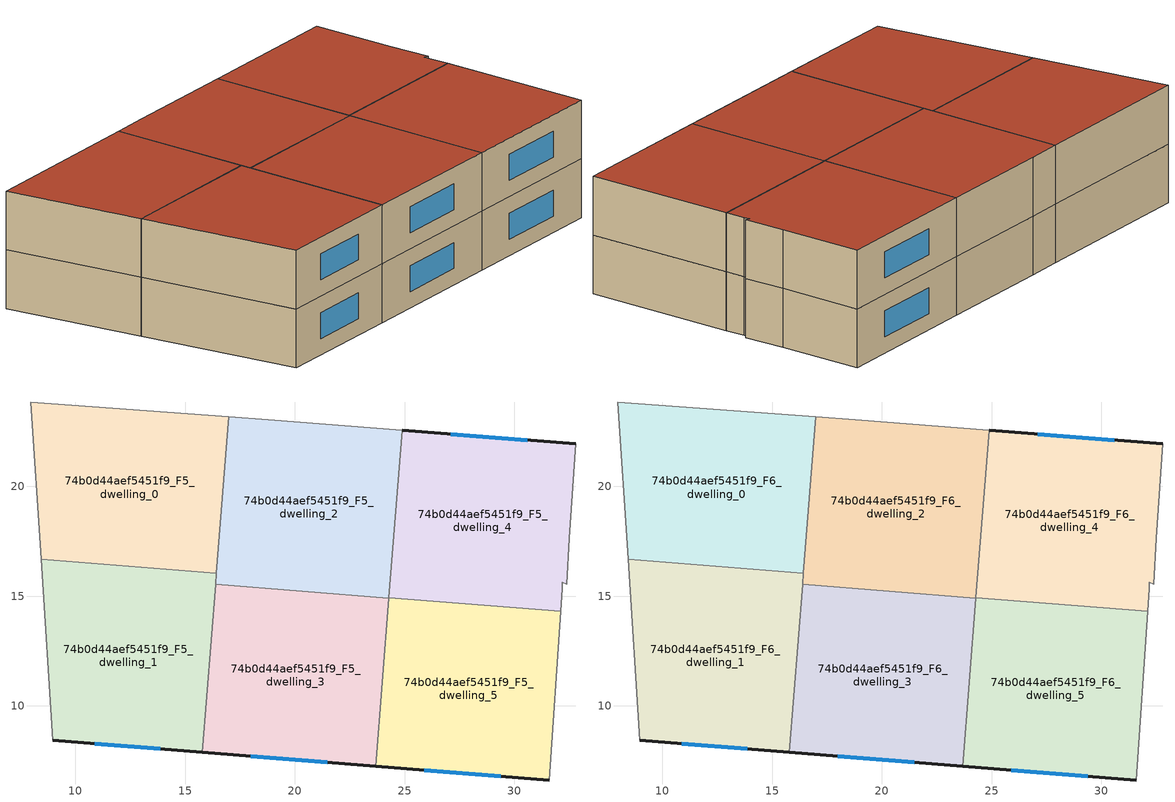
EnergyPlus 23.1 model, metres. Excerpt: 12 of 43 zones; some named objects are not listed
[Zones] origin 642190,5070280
74b0d44aef5451f9_F5_dwelling_0
 floor to 74b0d44aef5451f9_F4_dwelling_0 (EU_floor_Construction): 16.99,23.17 16.43,16.05 8.44,16.68 7.98,23.84 z15
 wall to 74b0d44aef5451f9_F5_dwelling_1 (EU_wall_Construction): 8.44,16.68 16.43,16.05 z15:18
 wall adiabatic (EU_wall_Construction): 16.99,23.17 7.98,23.84 8.44,16.68 z15:18
 wall to 74b0d44aef5451f9_F5_dwelling_2 (EU_wall_Construction): 16.43,16.05 16.99,23.17 z15:18
74b0d44aef5451f9_F5_dwelling_1
 floor to 74b0d44aef5451f9_F4_dwelling_1 (EU_floor_Construction): 16.43,16.05 15.79,7.89 8.97,8.43 8.44,16.68 z15
 wall outside (EU_wall_Construction): 8.97,8.43 15.79,7.89 z15:18
 wall adiabatic (EU_wall_Construction): 8.44,16.68 8.97,8.43 z15:18
 wall to 74b0d44aef5451f9_F5_dwelling_3 (EU_wall_Construction): 15.79,7.89 16.39,15.53 z15:18
 wall to 74b0d44aef5451f9_F5_dwelling_2 (EU_wall_Construction): 16.39,15.53 16.43,16.05 z15:18
 window (EU_Window_Construction): 10.88,8.28 13.88,8.04 z15.84:17.16
74b0d44aef5451f9_F5_dwelling_2
 floor to 74b0d44aef5451f9_F4_dwelling_2 (EU_floor_Construction): 24.89,22.56 24.29,14.91 16.39,15.53 16.99,23.17 18.78,23.04 z15
 wall adiabatic (EU_wall_Construction): 24.89,22.56 18.78,23.04 16.99,23.17 z15:18
 wall to 74b0d44aef5451f9_F5_dwelling_3 (EU_wall_Construction): 16.39,15.53 24.29,14.91 z15:18
 wall to 74b0d44aef5451f9_F5_dwelling_4 (EU_wall_Construction): 24.29,14.93 24.89,22.56 z15:18
 wall to 74b0d44aef5451f9_F5_dwelling_5 (EU_wall_Construction): 24.29,14.91 24.29,14.93 z15:18
74b0d44aef5451f9_F5_dwelling_3
 floor to 74b0d44aef5451f9_F4_dwelling_3 (EU_floor_Construction): 24.29,14.91 23.68,7.26 15.79,7.89 16.39,15.53 z15
 wall outside (EU_wall_Construction): 15.79,7.89 23.68,7.26 z15:18
 wall to 74b0d44aef5451f9_F5_dwelling_5 (EU_wall_Construction): 23.68,7.26 24.29,14.91 z15:18
 window (EU_Window_Construction): 18,7.71 21.47,7.43 z15.84:17.16
74b0d44aef5451f9_F5_dwelling_4
 floor to 74b0d44aef5451f9_F4_dwelling_4 (EU_floor_Construction): 32.79,21.94 32.49,17.63 32.39,15.53 32.19,15.63 32.19,15.33 32.12,14.31 24.29,14.93 24.89,22.56 z15
 wall outside (EU_wall_Construction): 32.79,21.94 24.89,22.56 z15:18
 wall adiabatic (EU_wall_Construction): 32.12,14.31 32.19,15.33 32.19,15.63 32.39,15.53 32.49,17.63 32.79,21.94 z15:18
 wall to 74b0d44aef5451f9_F5_dwelling_5 (EU_wall_Construction): 24.29,14.93 32.12,14.31 z15:18
 window (EU_Window_Construction): 30.58,22.11 27.11,22.38 z15.84:17.16
74b0d44aef5451f9_F5_dwelling_5
 floor to 74b0d44aef5451f9_F4_dwelling_5 (EU_floor_Construction): 32.12,14.31 31.59,6.62 23.68,7.26 24.29,14.93 z15
 wall outside (EU_wall_Construction): 23.68,7.26 31.59,6.62 z15:18
 wall adiabatic (EU_wall_Construction): 31.59,6.62 32.12,14.31 z15:18
 window (EU_Window_Construction): 25.9,7.08 29.37,6.8 z15.84:17.16
74b0d44aef5451f9_F6_dwelling_0
 floor to 74b0d44aef5451f9_F5_dwelling_0 (EU_floor_Construction): 16.99,23.17 16.43,16.05 8.44,16.68 7.98,23.84 z18
 wall to 74b0d44aef5451f9_F6_dwelling_1 (EU_wall_Construction): 8.44,16.68 16.43,16.05 z18:21
 wall adiabatic (EU_wall_Construction): 16.99,23.17 7.98,23.84 8.44,16.68 z18:21
 wall to 74b0d44aef5451f9_F6_dwelling_2 (EU_wall_Construction): 16.43,16.05 16.99,23.17 z18:21
 roof outside (EU_roof_Construction): 16.43,16.05 16.99,23.17 7.98,23.84 8.44,16.68 z21
74b0d44aef5451f9_F6_dwelling_1
 floor to 74b0d44aef5451f9_F5_dwelling_1 (EU_floor_Construction): 16.43,16.05 15.79,7.89 8.97,8.43 8.44,16.68 z18
 wall outside (EU_wall_Construction): 8.97,8.43 15.79,7.89 z18:21
 wall adiabatic (EU_wall_Construction): 8.44,16.68 8.97,8.43 z18:21
 wall to 74b0d44aef5451f9_F6_dwelling_3 (EU_wall_Construction): 15.79,7.89 16.39,15.53 z18:21
 wall to 74b0d44aef5451f9_F6_dwelling_2 (EU_wall_Construction): 16.39,15.53 16.43,16.05 z18:21
 window (EU_Window_Construction): 10.88,8.28 13.88,8.04 z18.84:20.16
 roof outside (EU_roof_Construction): 15.79,7.89 16.43,16.05 8.44,16.68 8.97,8.43 z21
74b0d44aef5451f9_F6_dwelling_2
 floor to 74b0d44aef5451f9_F5_dwelling_2 (EU_floor_Construction): 24.89,22.56 24.29,14.91 16.39,15.53 16.99,23.17 18.78,23.04 z18
 wall adiabatic (EU_wall_Construction): 24.89,22.56 18.78,23.04 16.99,23.17 z18:21
 wall to 74b0d44aef5451f9_F6_dwelling_3 (EU_wall_Construction): 16.39,15.53 24.29,14.91 z18:21
 wall to 74b0d44aef5451f9_F6_dwelling_4 (EU_wall_Construction): 24.29,14.93 24.89,22.56 z18:21
 wall to 74b0d44aef5451f9_F6_dwelling_5 (EU_wall_Construction): 24.29,14.91 24.29,14.93 z18:21
 roof outside (EU_roof_Construction): 24.29,14.91 24.89,22.56 18.78,23.04 16.99,23.17 16.39,15.53 z21
74b0d44aef5451f9_F6_dwelling_3
 floor to 74b0d44aef5451f9_F5_dwelling_3 (EU_floor_Construction): 24.29,14.91 23.68,7.26 15.79,7.89 16.39,15.53 z18
 wall outside (EU_wall_Construction): 15.79,7.89 23.68,7.26 z18:21
 wall to 74b0d44aef5451f9_F6_dwelling_5 (EU_wall_Construction): 23.68,7.26 24.29,14.91 z18:21
 window (EU_Window_Construction): 18,7.71 21.47,7.43 z18.84:20.16
 roof outside (EU_roof_Construction): 23.68,7.26 24.29,14.91 16.39,15.53 15.79,7.89 z21
74b0d44aef5451f9_F6_dwelling_4
 floor to 74b0d44aef5451f9_F5_dwelling_4 (EU_floor_Construction): 32.79,21.94 32.49,17.63 32.39,15.53 32.19,15.63 32.19,15.33 32.12,14.31 24.29,14.93 24.89,22.56 z18
 wall outside (EU_wall_Construction): 32.79,21.94 24.89,22.56 z18:21
 wall adiabatic (EU_wall_Construction): 32.12,14.31 32.19,15.33 32.19,15.63 32.39,15.53 32.49,17.63 32.79,21.94 z18:21
 wall to 74b0d44aef5451f9_F6_dwelling_5 (EU_wall_Construction): 24.29,14.93 32.12,14.31 z18:21
 window (EU_Window_Construction): 30.58,22.11 27.11,22.38 z18.84:20.16
 roof outside (EU_roof_Construction): 32.12,14.31 32.19,15.33 32.19,15.63 32.39,15.53 32.49,17.63 32.79,21.94 24.89,22.56 24.29,14.93 z21
74b0d44aef5451f9_F6_dwelling_5
 floor to 74b0d44aef5451f9_F5_dwelling_5 (EU_floor_Construction): 32.12,14.31 31.59,6.62 23.68,7.26 24.29,14.93 z18
 wall outside (EU_wall_Construction): 23.68,7.26 31.59,6.62 z18:21
 wall adiabatic (EU_wall_Construction): 31.59,6.62 32.12,14.31 z18:21
 window (EU_Window_Construction): 25.9,7.08 29.37,6.8 z18.84:20.16
 roof outside (EU_roof_Construction): 31.59,6.62 32.12,14.31 24.29,14.93 23.68,7.26 z21
[Building]
EU S2 Campaign: North Axis=0; Terrain=City; Solar Distribution=FullExterior
[Site:Location]
Lyon-Bron: Latitude=45.75; Longitude=5; Time Zone=1; Elevation=198
[SizingPeriod:WeatherFileDays]
AnnualSizingPeriod: Begin Month=1; Begin Day of Month=1; End Month=12; End Day of Month=31; Day of Week for Start Day=Monday; Use Weather File Daylight Saving Period=No; Use Weather File Rain and Snow Indicators=No
[MATERIAL]
EU_InternalMass_Material: Roughness=MediumRough; Thickness=0.1; Conductivity=1; Density=1800; Specific Heat=900; Thermal Absorptance=0.9; Solar Absorptance=0.7; Visible Absorptance=0.7
[MATERIAL:NOMASS] Roughness=MediumRough; Thermal Absorptance=0.9; Solar Absorptance=0.7; Visible Absorptance=0.7
Name | Thermal Resistance
EU_wall_NoMass | 0.776494
EU_roof_NoMass | 0.486893
EU_floor_NoMass | 0.421597
[WINDOWMATERIAL:SIMPLEGLAZINGSYSTEM]
EU_Window_SimpleGlazing: UFactor=4.24961; Solar Heat Gain Coefficient=0.83; Visible Transmittance=0.83
[CONSTRUCTION]
EU_wall_Construction: EU_wall_NoMass
EU_roof_Construction: EU_roof_NoMass
EU_floor_Construction: EU_floor_NoMass
EU_Window_Construction: EU_Window_SimpleGlazing
EU_InternalMass_Construction: EU_InternalMass_Material
[ZONE] Type=1; Multiplier=1; Ceiling Height=autocalculate; Floor Area=autocalculate; Part of Total Floor Area=Yes
Name | Volume
74b0d44aef5451f9_F5_dwelling_0; 74b0d44aef5451f9_F6_dwelling_0 | 182.352
74b0d44aef5451f9_F5_dwelling_1; 74b0d44aef5451f9_F6_dwelling_1 | 182.336
74b0d44aef5451f9_F5_dwelling_2; 74b0d44aef5451f9_F6_dwelling_2 | 182.35
74b0d44aef5451f9_F5_dwelling_3; 74b0d44aef5451f9_F6_dwelling_3 | 182.323
74b0d44aef5451f9_F5_dwelling_4; 74b0d44aef5451f9_F6_dwelling_4 | 182.341
74b0d44aef5451f9_F5_dwelling_5; 74b0d44aef5451f9_F6_dwelling_5 | 182.357
[INTERNALMASS] Construction=EU_InternalMass_Construction
Name | Zone or ZoneList | Surface Area
74b0d44aef5451f9_F5_dwelling_0_EU_InternalMass | 74b0d44aef5451f9_F5_dwelling_0 | 60.7843
74b0d44aef5451f9_F5_dwelling_1_EU_InternalMass | 74b0d44aef5451f9_F5_dwelling_1 | 60.779
74b0d44aef5451f9_F5_dwelling_2_EU_InternalMass | 74b0d44aef5451f9_F5_dwelling_2 | 60.7844
74b0d44aef5451f9_F5_dwelling_3_EU_InternalMass | 74b0d44aef5451f9_F5_dwelling_3 | 60.7762
74b0d44aef5451f9_F5_dwelling_4_EU_InternalMass | 74b0d44aef5451f9_F5_dwelling_4 | 60.7808
74b0d44aef5451f9_F5_dwelling_5_EU_InternalMass | 74b0d44aef5451f9_F5_dwelling_5 | 60.7872
74b0d44aef5451f9_F6_dwelling_0_EU_InternalMass | 74b0d44aef5451f9_F6_dwelling_0 | 60.7843
74b0d44aef5451f9_F6_dwelling_1_EU_InternalMass | 74b0d44aef5451f9_F6_dwelling_1 | 60.779
74b0d44aef5451f9_F6_dwelling_2_EU_InternalMass | 74b0d44aef5451f9_F6_dwelling_2 | 60.7844
74b0d44aef5451f9_F6_dwelling_3_EU_InternalMass | 74b0d44aef5451f9_F6_dwelling_3 | 60.7762
74b0d44aef5451f9_F6_dwelling_4_EU_InternalMass | 74b0d44aef5451f9_F6_dwelling_4 | 60.7808
74b0d44aef5451f9_F6_dwelling_5_EU_InternalMass | 74b0d44aef5451f9_F6_dwelling_5 | 60.7872
[OTHEREQUIPMENT] Fuel Type=Electricity; Design Level Calculation Method=Watts/Area; Power per Zone Floor Area=1; Fraction Latent=0; Fraction Radiant=0; Fraction Lost=0; Carbon Dioxide Generation Rate=0; EndUse Subcategory=EU_Step8_InternalGains
Name | Zone or ZoneList or Space or SpaceList | Schedule
EU_Step8_InternalGain_74b0d44aef5451f9_F5_dwelling_0_f000 | 74b0d44aef5451f9_F5_dwelling_0 | EU_Step8_GainSchedule_74b0d44aef5451f9_F5_dwelling_0_f000
EU_Step8_InternalGain_74b0d44aef5451f9_F5_dwelling_1_f000 | 74b0d44aef5451f9_F5_dwelling_1 | EU_Step8_GainSchedule_74b0d44aef5451f9_F5_dwelling_1_f000
EU_Step8_InternalGain_74b0d44aef5451f9_F5_dwelling_2_f000 | 74b0d44aef5451f9_F5_dwelling_2 | EU_Step8_GainSchedule_74b0d44aef5451f9_F5_dwelling_2_f000
EU_Step8_InternalGain_74b0d44aef5451f9_F5_dwelling_3_f000 | 74b0d44aef5451f9_F5_dwelling_3 | EU_Step8_GainSchedule_74b0d44aef5451f9_F5_dwelling_3_f000
EU_Step8_InternalGain_74b0d44aef5451f9_F5_dwelling_4_f000 | 74b0d44aef5451f9_F5_dwelling_4 | EU_Step8_GainSchedule_74b0d44aef5451f9_F5_dwelling_4_f000
EU_Step8_InternalGain_74b0d44aef5451f9_F5_dwelling_5_f000 | 74b0d44aef5451f9_F5_dwelling_5 | EU_Step8_GainSchedule_74b0d44aef5451f9_F5_dwelling_5_f000
EU_Step8_InternalGain_74b0d44aef5451f9_F6_dwelling_0_f000 | 74b0d44aef5451f9_F6_dwelling_0 | EU_Step8_GainSchedule_74b0d44aef5451f9_F6_dwelling_0_f000
EU_Step8_InternalGain_74b0d44aef5451f9_F6_dwelling_1_f000 | 74b0d44aef5451f9_F6_dwelling_1 | EU_Step8_GainSchedule_74b0d44aef5451f9_F6_dwelling_1_f000
EU_Step8_InternalGain_74b0d44aef5451f9_F6_dwelling_2_f000 | 74b0d44aef5451f9_F6_dwelling_2 | EU_Step8_GainSchedule_74b0d44aef5451f9_F6_dwelling_2_f000
EU_Step8_InternalGain_74b0d44aef5451f9_F6_dwelling_3_f000 | 74b0d44aef5451f9_F6_dwelling_3 | EU_Step8_GainSchedule_74b0d44aef5451f9_F6_dwelling_3_f000
EU_Step8_InternalGain_74b0d44aef5451f9_F6_dwelling_4_f000 | 74b0d44aef5451f9_F6_dwelling_4 | EU_Step8_GainSchedule_74b0d44aef5451f9_F6_dwelling_4_f000
EU_Step8_InternalGain_74b0d44aef5451f9_F6_dwelling_5_f000 | 74b0d44aef5451f9_F6_dwelling_5 | EU_Step8_GainSchedule_74b0d44aef5451f9_F6_dwelling_5_f000
[ZONEVENTILATION:DESIGNFLOWRATE] Schedule=EU_AlwaysOn; Design Flow Rate Calculation Method=AirChanges/Hour; Air Changes per Hour=0.693814; Ventilation Type=Natural; Fan Pressure Rise=0; Fan Total Efficiency=1; Constant Term Coefficient=1; Temperature Term Coefficient=0; Velocity Term Coefficient=0; Velocity Squared Term Coefficient=0; Minimum Indoor Temperature=-100; Maximum Indoor Temperature=100; Delta Temperature=-100; Minimum Outdoor Temperature=-100; Maximum Outdoor Temperature=100; Maximum Wind Speed=40
Name | Zone or ZoneList or Space or SpaceList
EU_ConstantAir_74b0d44aef5451f9_F5_dwelling_0 | 74b0d44aef5451f9_F5_dwelling_0
EU_ConstantAir_74b0d44aef5451f9_F5_dwelling_1 | 74b0d44aef5451f9_F5_dwelling_1
EU_ConstantAir_74b0d44aef5451f9_F5_dwelling_2 | 74b0d44aef5451f9_F5_dwelling_2
EU_ConstantAir_74b0d44aef5451f9_F5_dwelling_3 | 74b0d44aef5451f9_F5_dwelling_3
EU_ConstantAir_74b0d44aef5451f9_F5_dwelling_4 | 74b0d44aef5451f9_F5_dwelling_4
EU_ConstantAir_74b0d44aef5451f9_F5_dwelling_5 | 74b0d44aef5451f9_F5_dwelling_5
EU_ConstantAir_74b0d44aef5451f9_F6_dwelling_0 | 74b0d44aef5451f9_F6_dwelling_0
EU_ConstantAir_74b0d44aef5451f9_F6_dwelling_1 | 74b0d44aef5451f9_F6_dwelling_1
EU_ConstantAir_74b0d44aef5451f9_F6_dwelling_2 | 74b0d44aef5451f9_F6_dwelling_2
EU_ConstantAir_74b0d44aef5451f9_F6_dwelling_3 | 74b0d44aef5451f9_F6_dwelling_3
EU_ConstantAir_74b0d44aef5451f9_F6_dwelling_4 | 74b0d44aef5451f9_F6_dwelling_4
EU_ConstantAir_74b0d44aef5451f9_F6_dwelling_5 | 74b0d44aef5451f9_F6_dwelling_5
[HVACTEMPLATE:ZONE:IDEALLOADSAIRSYSTEM] System Availability Schedule=EU_AlwaysOn; Maximum Heating Supply Air Temperature=50; Minimum Cooling Supply Air Temperature=13; Maximum Heating Supply Air Humidity Ratio=0.0156; Minimum Cooling Supply Air Humidity Ratio=0.0077; Heating Limit=NoLimit; Cooling Limit=NoLimit; Heating Availability Schedule=EU_AlwaysOn; Cooling Availability Schedule=EU_CoolingOff; Dehumidification Control Type=ConstantSensibleHeatRatio; Cooling Sensible Heat Ratio=0.7; Dehumidification Setpoint=60; Humidification Control Type=None; Humidification Setpoint=30; Outdoor Air Method=None; Outdoor Air Flow Rate per Person=0.00944; Outdoor Air Flow Rate per Zone Floor Area=0; Outdoor Air Flow Rate per Zone=0; Demand Controlled Ventilation Type=None; Outdoor Air Economizer Type=NoEconomizer; Heat Recovery Type=None; Sensible Heat Recovery Effectiveness=0.7; Latent Heat Recovery Effectiveness=0.65
Name | Template Thermostat
74b0d44aef5451f9_F5_dwelling_0 | EU_HeatOnly_74b0d44aef5451f9_F5_dwelling_0
74b0d44aef5451f9_F5_dwelling_1 | EU_HeatOnly_74b0d44aef5451f9_F5_dwelling_1
74b0d44aef5451f9_F5_dwelling_2 | EU_HeatOnly_74b0d44aef5451f9_F5_dwelling_2
74b0d44aef5451f9_F5_dwelling_3 | EU_HeatOnly_74b0d44aef5451f9_F5_dwelling_3
74b0d44aef5451f9_F5_dwelling_4 | EU_HeatOnly_74b0d44aef5451f9_F5_dwelling_4
74b0d44aef5451f9_F5_dwelling_5 | EU_HeatOnly_74b0d44aef5451f9_F5_dwelling_5
74b0d44aef5451f9_F6_dwelling_0 | EU_HeatOnly_74b0d44aef5451f9_F6_dwelling_0
74b0d44aef5451f9_F6_dwelling_1 | EU_HeatOnly_74b0d44aef5451f9_F6_dwelling_1
74b0d44aef5451f9_F6_dwelling_2 | EU_HeatOnly_74b0d44aef5451f9_F6_dwelling_2
74b0d44aef5451f9_F6_dwelling_3 | EU_HeatOnly_74b0d44aef5451f9_F6_dwelling_3
74b0d44aef5451f9_F6_dwelling_4 | EU_HeatOnly_74b0d44aef5451f9_F6_dwelling_4
74b0d44aef5451f9_F6_dwelling_5 | EU_HeatOnly_74b0d44aef5451f9_F6_dwelling_5
[SIZING:ZONE] Zone Cooling Design Supply Air Temperature Input Method=SupplyAirTemperature; Zone Cooling Design Supply Air Temperature=13; Zone Heating Design Supply Air Temperature Input Method=SupplyAirTemperature; Zone Heating Design Supply Air Temperature=50; Zone Cooling Design Supply Air Humidity Ratio=0.008; Zone Heating Design Supply Air Humidity Ratio=0.008; Cooling Design Air Flow Method=DesignDay; Cooling Design Air Flow Rate=0; Cooling Minimum Air Flow per Zone Floor Area=0.000762; Cooling Minimum Air Flow=0; Cooling Minimum Air Flow Fraction=0.2; Heating Design Air Flow Method=DesignDay; Heating Design Air Flow Rate=0; Heating Maximum Air Flow per Zone Floor Area=0.002032; Heating Maximum Air Flow=0.141576; Heating Maximum Air Flow Fraction=0.3; Account for Dedicated Outdoor Air System=No; Dedicated Outdoor Air System Control Strategy=NeutralSupplyAir; Dedicated Outdoor Air Low Setpoint Temperature for Design=autosize; Dedicated Outdoor Air High Setpoint Temperature for Design=autosize; Zone Load Sizing Method=Sensible Load Only No Latent Load; Zone Latent Cooling Design Supply Air Humidity Ratio Input Method=HumidityRatioDifference; Zone Cooling Design Supply Air Humidity Ratio Difference=0.005; Zone Latent Heating Design Supply Air Humidity Ratio Input Method=HumidityRatioDifference; Zone Humidification Design Supply Air Humidity Ratio Difference=0.005
74b0d44aef5451f9_F5_dwelling_0; 74b0d44aef5451f9_F5_dwelling_1; 74b0d44aef5451f9_F5_dwelling_2; 74b0d44aef5451f9_F5_dwelling_3; 74b0d44aef5451f9_F5_dwelling_4; 74b0d44aef5451f9_F5_dwelling_5; 74b0d44aef5451f9_F6_dwelling_0; 74b0d44aef5451f9_F6_dwelling_1; 74b0d44aef5451f9_F6_dwelling_2; 74b0d44aef5451f9_F6_dwelling_3; 74b0d44aef5451f9_F6_dwelling_4; 74b0d44aef5451f9_F6_dwelling_5
[SCHEDULE:CONSTANT]
Name | Hourly Value
EU_AlwaysOn | 1
EU_CoolingOff | 0
[SCHEDULE:FILE] Column Number=1; Rows to Skip at Top=0; Number of Hours of Data=8760; Column Separator=Comma; Interpolate to Timestep=No; Minutes per Item=60; Adjust Schedule for Daylight Savings=Yes
Name | File
EU_Step8_GainSchedule_74b0d44aef5451f9_F5_dwelling_0_f000 | ../../schedules/74b0d44aef5451f9/74b0d44aef5451f9_F5_dwelling_0_f000_gain.csv
EU_Step8_GainSchedule_74b0d44aef5451f9_F5_dwelling_1_f000 | ../../schedules/74b0d44aef5451f9/74b0d44aef5451f9_F5_dwelling_1_f000_gain.csv
EU_Step8_GainSchedule_74b0d44aef5451f9_F5_dwelling_2_f000 | ../../schedules/74b0d44aef5451f9/74b0d44aef5451f9_F5_dwelling_2_f000_gain.csv
EU_Step8_GainSchedule_74b0d44aef5451f9_F5_dwelling_3_f000 | ../../schedules/74b0d44aef5451f9/74b0d44aef5451f9_F5_dwelling_3_f000_gain.csv
EU_Step8_GainSchedule_74b0d44aef5451f9_F5_dwelling_4_f000 | ../../schedules/74b0d44aef5451f9/74b0d44aef5451f9_F5_dwelling_4_f000_gain.csv
EU_Step8_GainSchedule_74b0d44aef5451f9_F5_dwelling_5_f000 | ../../schedules/74b0d44aef5451f9/74b0d44aef5451f9_F5_dwelling_5_f000_gain.csv
EU_Step8_GainSchedule_74b0d44aef5451f9_F6_dwelling_0_f000 | ../../schedules/74b0d44aef5451f9/74b0d44aef5451f9_F6_dwelling_0_f000_gain.csv
EU_Step8_GainSchedule_74b0d44aef5451f9_F6_dwelling_1_f000 | ../../schedules/74b0d44aef5451f9/74b0d44aef5451f9_F6_dwelling_1_f000_gain.csv
EU_Step8_GainSchedule_74b0d44aef5451f9_F6_dwelling_2_f000 | ../../schedules/74b0d44aef5451f9/74b0d44aef5451f9_F6_dwelling_2_f000_gain.csv
EU_Step8_GainSchedule_74b0d44aef5451f9_F6_dwelling_3_f000 | ../../schedules/74b0d44aef5451f9/74b0d44aef5451f9_F6_dwelling_3_f000_gain.csv
EU_Step8_GainSchedule_74b0d44aef5451f9_F6_dwelling_4_f000 | ../../schedules/74b0d44aef5451f9/74b0d44aef5451f9_F6_dwelling_4_f000_gain.csv
EU_Step8_GainSchedule_74b0d44aef5451f9_F6_dwelling_5_f000 | ../../schedules/74b0d44aef5451f9/74b0d44aef5451f9_F6_dwelling_5_f000_gain.csv
